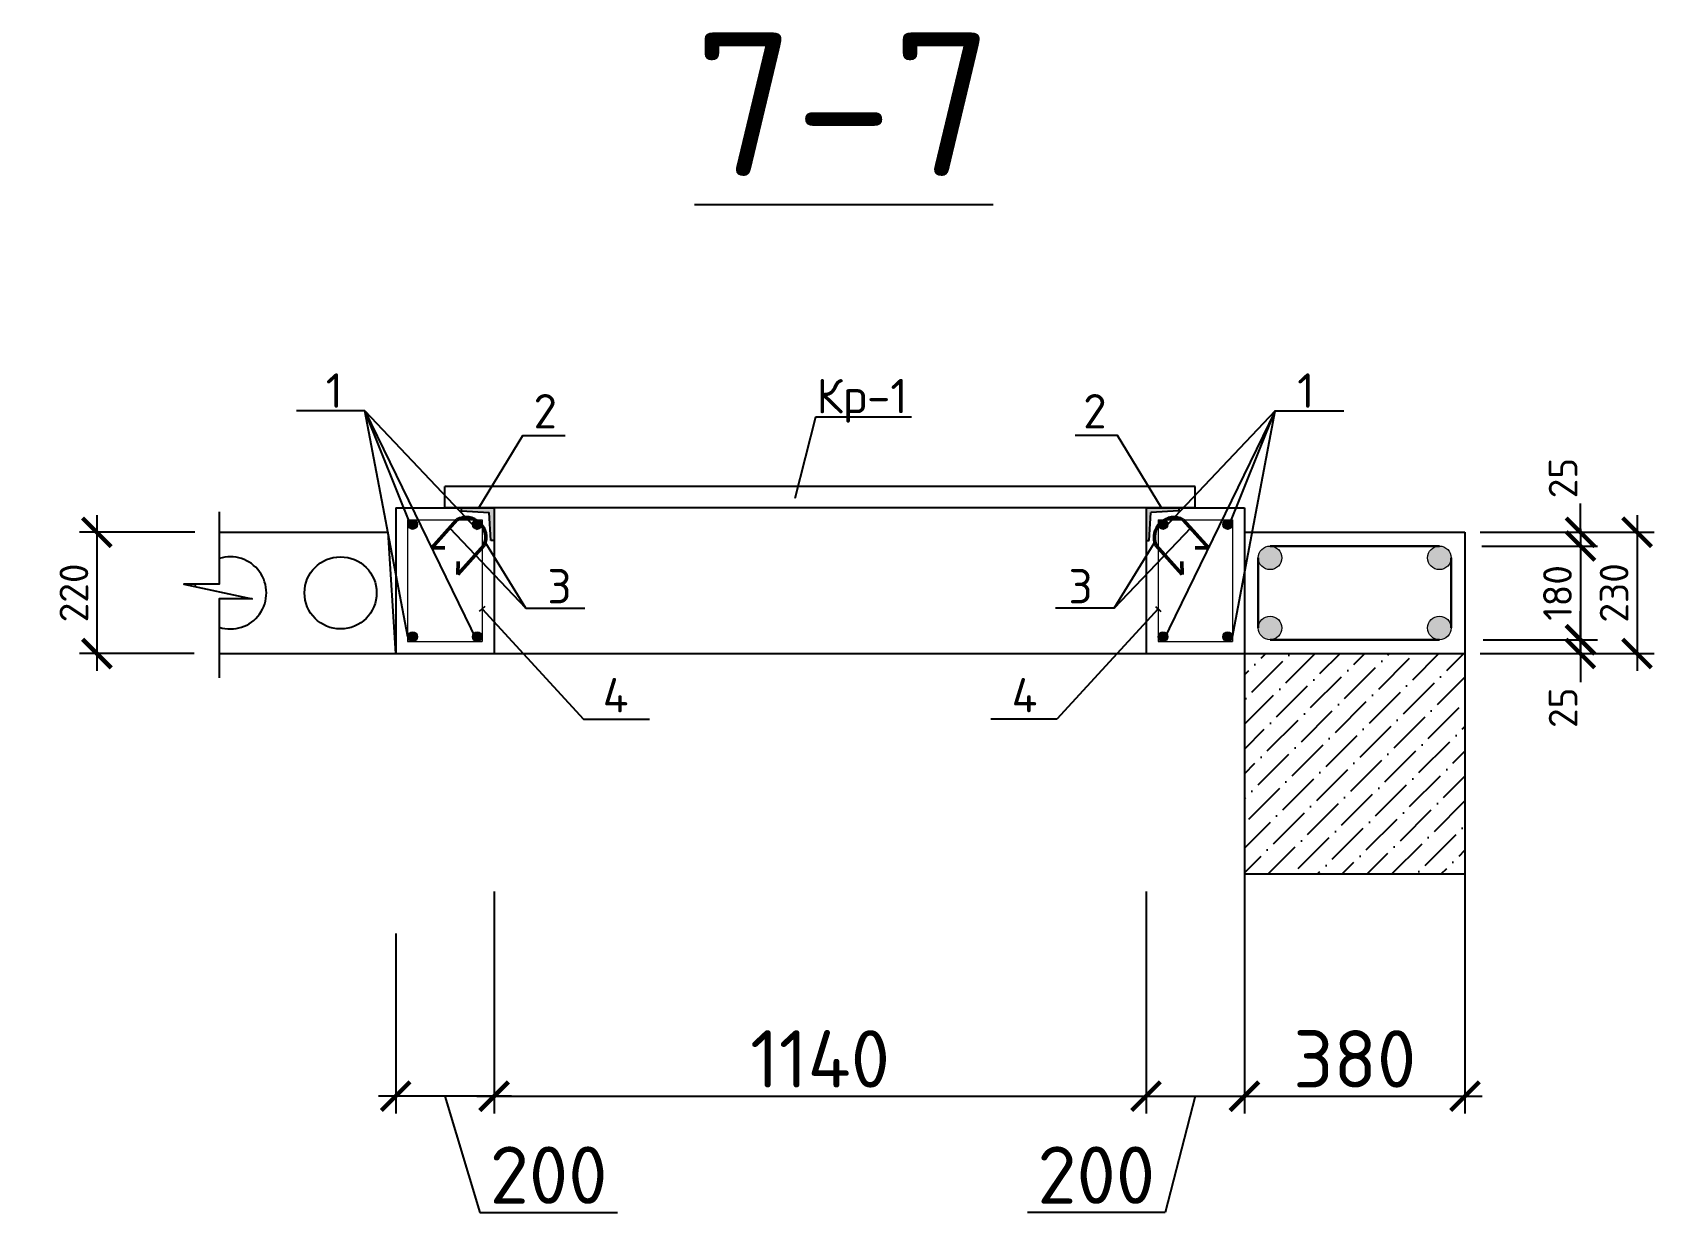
# Model space of a CAD drawing. Header units: millimetres. Extents: x 572274 to 2241483, y -888675 to -304135.
# Drawn here: x 1695962 to 1701619, y -625218 to -621091 of the extents above; entities that cross this region are included whole.
import ezdxf

# ---------------------------------------------------------------- set-up
doc = ezdxf.new("R2010")
doc.units = ezdxf.units.MM
doc.layers.add('CP-NAME', color=7, linetype='Continuous')
for name, color, linetype, lineweight in [('TOLSHINA', 5, 'Continuous', 20), ('откосы', 161, 'Continuous', 15), ('Размер', 150, 'Continuous', 5)]:
    doc.layers.add(name, color=color, linetype=linetype, lineweight=lineweight)
doc.styles.get("Standard").update_dxf_attribs({"font": 'isocpeur.ttf'})
doc.dimstyles.new('Copy(2) of ISO-25', dxfattribs={"dimtxt": 300, "dimasz": 180, "dimexe": 60, "dimexo": 0, "dimgap": 80, "dimtad": 1, "dimtxsty": 'Standard', "dimblk": 'ARCHTICK', "dimcen": 150, "dimdle": 60, "dimazin": 0, "dimtfac": 1, "dimtmove": 0, "dimatfit": 3, "dimfxl": 60, "dimarcsym": 0})

# ---------------------------------------------------------------- blocks, each defined once
blk = doc.blocks.new('_ArchTick')
at = {"color": 0, "linetype": 'ByBlock', "const_width": 0.15}
blk.add_lwpolyline([(-0.5, -0.5), (0.5, 0.5)], dxfattribs=at)
blk = doc.blocks.new('*D1059')
at = {"layer": 'Defpoints', "color": 0, "lineweight": 25, "transparency": 16777216}
for p in [(1697570.9, -624084.6), (1699842.9, -624084.6), (1699842.9, -624798.4)]:
    blk.add_point(p, dxfattribs=at)
at = {"layer": 'Размер', "color": 0, "lineweight": -2, "transparency": 16777216}
for p, q in [((1697570.9, -624084.6), (1697570.9, -624858.4)), ((1699842.9, -624084.6), (1699842.9, -624858.4)), ((1697510.9, -624798.4), (1699902.9, -624798.4))]:
    blk.add_line(p, q, dxfattribs=at)
at = {"layer": 'Размер', "color": 0, "lineweight": -2, "transparency": 16777216, "xscale": 100, "yscale": 100, "zscale": 100, "rotation": 180}
blk.add_blockref('_ArchTick', (1697570.9, -624798.4), dxfattribs=at)
at = {"layer": 'Размер', "color": 0, "lineweight": -2, "transparency": 16777216, "xscale": 100, "yscale": 100, "zscale": 100}
blk.add_blockref('_ArchTick', (1699842.9, -624798.4), dxfattribs=at)
at = {"layer": 'Размер', "color": 0, "transparency": 16777216, "insert": (1698706.9, -624668.4), "char_height": 220, "attachment_point": 5}
blk.add_mtext('{\\H0.9091x;1140}', dxfattribs=at)
blk = doc.blocks.new('*D1242')
at = {"layer": 'Defpoints', "color": 0, "lineweight": 25, "transparency": 16777216}
for p in [(1700186, -623255.6), (1700954.4, -623255.6), (1700954.4, -624798.4)]:
    blk.add_point(p, dxfattribs=at)
at = {"layer": 'Размер', "color": 0, "lineweight": -2, "transparency": 16777216}
for p, q in [((1700186, -623255.6), (1700186, -624858.4)), ((1700954.4, -623255.6), (1700954.4, -624858.4)), ((1700126, -624798.4), (1701014.4, -624798.4))]:
    blk.add_line(p, q, dxfattribs=at)
at = {"layer": 'Размер', "color": 0, "lineweight": -2, "transparency": 16777216, "xscale": 100, "yscale": 100, "zscale": 100, "rotation": 180}
blk.add_blockref('_ArchTick', (1700186, -624798.4), dxfattribs=at)
at = {"layer": 'Размер', "color": 0, "lineweight": -2, "transparency": 16777216, "xscale": 100, "yscale": 100, "zscale": 100}
blk.add_blockref('_ArchTick', (1700954.4, -624798.4), dxfattribs=at)
at = {"layer": 'Размер', "color": 0, "transparency": 16777216, "insert": (1700570.2, -624668.4), "char_height": 220, "attachment_point": 5}
blk.add_mtext('{\\H0.90909x;380}', dxfattribs=at)
blk = doc.blocks.new('*D1060')
at = {"layer": 'Defpoints', "color": 0, "lineweight": 25, "transparency": 16777216}
for p in [(1701013.2, -622881), (1701017.2, -623207.6), (1701356.8, -623207.6)]:
    blk.add_point(p, dxfattribs=at)
at = {"layer": 'Размер', "color": 0, "lineweight": -2, "transparency": 16777216}
for p, q in [((1701356.8, -622821), (1701356.8, -623267.6)), ((1701013.2, -622881), (1701416.8, -622881)), ((1701017.2, -623207.6), (1701416.8, -623207.6))]:
    blk.add_line(p, q, dxfattribs=at)
at = {"layer": 'Размер', "color": 0, "lineweight": -2, "transparency": 16777216, "xscale": 100, "yscale": 100, "zscale": 100}
for p, rotation in [((1701356.8, -622881), 90), ((1701356.8, -623207.6), 270)]:
    blk.add_blockref('_ArchTick', p, dxfattribs=dict(at, rotation=rotation))
at = {"layer": 'Размер', "color": 0, "transparency": 16777216, "insert": (1701276.8, -623044.3), "char_height": 220, "attachment_point": 5, "rotation": 90}
blk.add_mtext('{\\H0.4545x;180}', dxfattribs=at)
blk = doc.blocks.new('*D1061')
at = {"layer": 'Defpoints', "color": 0, "lineweight": 25, "transparency": 16777216}
for p in [(1701017.2, -623207.6), (1701356.8, -623207.6), (1701007.9, -623255.6)]:
    blk.add_point(p, dxfattribs=at)
at = {"layer": 'Размер', "color": 0, "lineweight": -2, "transparency": 16777216}
for p, q in [((1701356.8, -623207.6), (1701356.8, -623107.6)), ((1701017.2, -623207.6), (1701416.8, -623207.6)), ((1701356.8, -623255.6), (1701356.8, -623207.6)), ((1701007.9, -623255.6), (1701416.8, -623255.6)), ((1701356.8, -623255.6), (1701356.8, -623355.6))]:
    blk.add_line(p, q, dxfattribs=at)
at = {"layer": 'Размер', "color": 0, "lineweight": -2, "transparency": 16777216, "xscale": 100, "yscale": 100, "zscale": 100}
for p, rotation in [((1701356.8, -623207.6), 270), ((1701356.8, -623255.6), 90)]:
    blk.add_blockref('_ArchTick', p, dxfattribs=dict(at, rotation=rotation))
at = {"layer": 'Размер', "color": 0, "transparency": 16777216, "insert": (1701296.3, -623444.6), "char_height": 220, "attachment_point": 5, "rotation": 90}
blk.add_mtext('{\\H0.4545x;25}', dxfattribs=at)
blk = doc.blocks.new('*D1062')
at = {"layer": 'Defpoints', "color": 0, "lineweight": 25, "transparency": 16777216}
for p in [(1701007.9, -622833), (1701017.2, -622881), (1701356.8, -622881)]:
    blk.add_point(p, dxfattribs=at)
at = {"layer": 'Размер', "color": 0, "lineweight": -2, "transparency": 16777216}
for p, q in [((1701356.8, -622833), (1701356.8, -622733)), ((1701007.9, -622833), (1701416.8, -622833)), ((1701356.8, -622833), (1701356.8, -622881)), ((1701017.2, -622881), (1701416.8, -622881)), ((1701356.8, -622881), (1701356.8, -622981))]:
    blk.add_line(p, q, dxfattribs=at)
at = {"layer": 'Размер', "color": 0, "lineweight": -2, "transparency": 16777216, "xscale": 100, "yscale": 100, "zscale": 100}
for p, rotation in [((1701356.8, -622833), 270), ((1701356.8, -622881), 90)]:
    blk.add_blockref('_ArchTick', p, dxfattribs=dict(at, rotation=rotation))
at = {"layer": 'Размер', "color": 0, "transparency": 16777216, "insert": (1701296.3, -622644.1), "char_height": 220, "attachment_point": 5, "rotation": 90}
blk.add_mtext('{\\H0.4545x;25}', dxfattribs=at)
blk = doc.blocks.new('*D1063')
at = {"layer": 'Defpoints', "color": 0, "lineweight": 25, "transparency": 16777216}
for p in [(1701212.3, -622833), (1701214.6, -623255.6), (1701554.1, -623255.6)]:
    blk.add_point(p, dxfattribs=at)
at = {"layer": 'Размер', "color": 0, "lineweight": -2, "transparency": 16777216}
for p, q in [((1701554.1, -622773), (1701554.1, -623315.6)), ((1701212.3, -622833), (1701614.1, -622833)), ((1701214.6, -623255.6), (1701614.1, -623255.6))]:
    blk.add_line(p, q, dxfattribs=at)
at = {"layer": 'Размер', "color": 0, "lineweight": -2, "transparency": 16777216, "xscale": 100, "yscale": 100, "zscale": 100}
for p, rotation in [((1701554.1, -622833), 90), ((1701554.1, -623255.6), 270)]:
    blk.add_blockref('_ArchTick', p, dxfattribs=dict(at, rotation=rotation))
at = {"layer": 'Размер', "color": 0, "transparency": 16777216, "insert": (1701474.1, -623044.3), "char_height": 220, "attachment_point": 5, "rotation": 90}
blk.add_mtext('{\\H0.4545x;230}', dxfattribs=at)
blk = doc.blocks.new('*D1064')
at = {"layer": 'Defpoints', "color": 0, "lineweight": 25, "transparency": 16777216}
for p in [(1696528.2, -622833), (1696186.4, -623255.6), (1696525.9, -623255.6)]:
    blk.add_point(p, dxfattribs=at)
at = {"layer": 'Размер', "color": 0, "lineweight": -2, "transparency": 16777216}
for p, q in [((1696186.4, -622773), (1696186.4, -623315.6)), ((1696528.2, -622833), (1696126.4, -622833)), ((1696525.9, -623255.6), (1696126.4, -623255.6))]:
    blk.add_line(p, q, dxfattribs=at)
at = {"layer": 'Размер', "color": 0, "lineweight": -2, "transparency": 16777216, "xscale": 100, "yscale": 100, "zscale": 100}
for p, rotation in [((1696186.4, -622833), 90), ((1696186.4, -623255.6), 270)]:
    blk.add_blockref('_ArchTick', p, dxfattribs=dict(at, rotation=rotation))
at = {"layer": 'Размер', "color": 0, "transparency": 16777216, "insert": (1696106.4, -623044.3), "char_height": 220, "attachment_point": 5, "rotation": 90}
blk.add_mtext('{\\H0.4545x;220}', dxfattribs=at)
blk = doc.blocks.new('*D1046')
at = {"layer": 'Defpoints', "color": 0, "lineweight": 25, "transparency": 16777216}
for p in [(1699842.9, -624084.6), (1700186, -624231.7), (1700186, -624798.4)]:
    blk.add_point(p, dxfattribs=at)
at = {"layer": 'Размер', "color": 0, "lineweight": -2, "transparency": 16777216}
for p, q in [((1699842.9, -624084.6), (1699842.9, -624858.4)), ((1700186, -624231.7), (1700186, -624858.4)), ((1699782.9, -624798.4), (1700246, -624798.4)), ((1700014.5, -624798.4), (1699909.3, -625203.4)), ((1699909.3, -625203.4), (1699429.3, -625203.4))]:
    blk.add_line(p, q, dxfattribs=at)
at = {"layer": 'Размер', "color": 0, "lineweight": -2, "transparency": 16777216, "xscale": 100, "yscale": 100, "zscale": 100, "rotation": 180}
blk.add_blockref('_ArchTick', (1699842.9, -624798.4), dxfattribs=at)
at = {"layer": 'Размер', "color": 0, "lineweight": -2, "transparency": 16777216, "xscale": 100, "yscale": 100, "zscale": 100}
blk.add_blockref('_ArchTick', (1700186, -624798.4), dxfattribs=at)
at = {"layer": 'Размер', "color": 0, "transparency": 16777216, "insert": (1699669.3, -625073.4), "char_height": 220, "attachment_point": 5}
blk.add_mtext('{\\H0.9091x;200}', dxfattribs=at)
blk = doc.blocks.new('*D1047')
at = {"layer": 'Defpoints', "color": 0, "lineweight": 25, "transparency": 16777216}
for p in [(1697570.9, -624084.6), (1697227.8, -624231.7), (1697227.8, -624798.4)]:
    blk.add_point(p, dxfattribs=at)
at = {"layer": 'Размер', "color": 0, "lineweight": -2, "transparency": 16777216}
for p, q in [((1697570.9, -624084.6), (1697570.9, -624858.4)), ((1697227.8, -624231.7), (1697227.8, -624858.4)), ((1697630.9, -624798.4), (1697167.8, -624798.4)), ((1697399.3, -624798.4), (1697520.8, -625203.4)), ((1697520.8, -625203.4), (1698000.8, -625203.4))]:
    blk.add_line(p, q, dxfattribs=at)
at = {"layer": 'Размер', "color": 0, "lineweight": -2, "transparency": 16777216, "xscale": 100, "yscale": 100, "zscale": 100, "rotation": 180}
blk.add_blockref('_ArchTick', (1697227.8, -624798.4), dxfattribs=at)
at = {"layer": 'Размер', "color": 0, "lineweight": -2, "transparency": 16777216, "xscale": 100, "yscale": 100, "zscale": 100}
blk.add_blockref('_ArchTick', (1697570.9, -624798.4), dxfattribs=at)
at = {"layer": 'Размер', "color": 0, "transparency": 16777216, "insert": (1697760.8, -625073.4), "char_height": 220, "attachment_point": 5}
blk.add_mtext('{\\H0.9091x;200}', dxfattribs=at)

msp = doc.modelspace()

# ---------------------------------------------------------------- hatches: boundary and pattern name
at = {"lineweight": 25}
for points in [[(1697570.861, -622747.346), (1697456.632, -622747.346), (1697456.632, -622758.363), (1697553.831, -622764.376), (1697559.844, -622861.575), (1697570.861, -622861.575)], [(1699842.944, -622747.346), (1699957.173, -622747.346), (1699957.173, -622758.363), (1699859.974, -622764.376), (1699853.961, -622861.575), (1699842.944, -622861.575)]]:
    msp.add_hatch(color=256, dxfattribs=at).paths.add_polyline_path(points)
h = msp.add_hatch()
h.set_pattern_fill('ANSI36', color=256, scale=19.209002)
h.set_pattern_definition([(45, (-236789.1, -320455.754), (32.3440795, 118.5949582), [152.471453, -30.4942906, 0, -30.4942906])])
h.paths.add_polyline_path([(1700954.356, -623255.625), (1700185.996, -623255.625), (1700185.996, -624023.985), (1700954.356, -624023.985)])
at = {"layer": 'TOLSHINA'}
h = msp.add_hatch(color=12, dxfattribs=at)
edge = h.paths.add_edge_path()
edge.add_ellipse((1697286.785, -622806.03), major_axis=(-11.949, 11.949), ratio=1, start_angle=225, end_angle=405)
edge.add_ellipse((1697286.785, -622806.03), major_axis=(11.949, 11.949), ratio=1, start_angle=135, end_angle=315)
h = msp.add_hatch(color=12, dxfattribs=at)
edge = h.paths.add_edge_path()
edge.add_ellipse((1697511.885, -622806.03), major_axis=(11.949, 11.949), ratio=1, start_angle=-45, end_angle=135, ccw=False)
edge.add_ellipse((1697511.885, -622806.03), major_axis=(-11.949, 11.949), ratio=1, start_angle=45, end_angle=225, ccw=False)
h = msp.add_hatch(color=12, dxfattribs=at)
edge = h.paths.add_edge_path()
edge.add_ellipse((1699901.92, -622806.03), major_axis=(-11.949, 11.949), ratio=1, start_angle=225, end_angle=405)
edge.add_ellipse((1699901.92, -622806.03), major_axis=(11.949, 11.949), ratio=1, start_angle=135, end_angle=315)
h = msp.add_hatch(color=12, dxfattribs=at)
edge = h.paths.add_edge_path()
edge.add_ellipse((1700127.02, -622806.03), major_axis=(11.949, 11.949), ratio=1, start_angle=-45, end_angle=135, ccw=False)
edge.add_ellipse((1700127.02, -622806.03), major_axis=(-11.949, 11.949), ratio=1, start_angle=45, end_angle=225, ccw=False)
h = msp.add_hatch(color=0, dxfattribs=at)
edge = h.paths.add_edge_path()
edge.add_ellipse((1700275.1, -622922.131), major_axis=(29.049, 29.049), ratio=1, start_angle=315, end_angle=495)
edge.add_ellipse((1700275.1, -622922.131), major_axis=(29.049, 29.049), ratio=1, start_angle=135, end_angle=315)
h = msp.add_hatch(color=0, dxfattribs=at)
edge = h.paths.add_edge_path()
edge.add_ellipse((1700865.251, -622922.131), major_axis=(-29.049, 29.049), ratio=1, start_angle=-135, end_angle=45, ccw=False)
edge.add_ellipse((1700865.251, -622922.131), major_axis=(-29.049, 29.049), ratio=1, start_angle=45, end_angle=225, ccw=False)
h = msp.add_hatch(color=0, dxfattribs=at)
edge = h.paths.add_edge_path()
edge.add_ellipse((1700275.1, -623166.521), major_axis=(29.049, -29.049), ratio=1, start_angle=-135, end_angle=45, ccw=False)
edge.add_ellipse((1700275.1, -623166.521), major_axis=(29.049, -29.049), ratio=1, start_angle=45, end_angle=225, ccw=False)
h = msp.add_hatch(color=0, dxfattribs=at)
edge = h.paths.add_edge_path()
edge.add_ellipse((1700865.251, -623166.521), major_axis=(-29.049, -29.049), ratio=1, start_angle=315, end_angle=495)
edge.add_ellipse((1700865.251, -623166.521), major_axis=(-29.049, -29.049), ratio=1, start_angle=135, end_angle=315)
h = msp.add_hatch(color=12, dxfattribs=at)
edge = h.paths.add_edge_path()
edge.add_ellipse((1697286.785, -623196.941), major_axis=(-11.949, -11.949), ratio=1, start_angle=-45, end_angle=135, ccw=False)
edge.add_ellipse((1697286.785, -623196.941), major_axis=(11.949, -11.949), ratio=1, start_angle=45, end_angle=225, ccw=False)
h = msp.add_hatch(color=12, dxfattribs=at)
edge = h.paths.add_edge_path()
edge.add_ellipse((1697511.885, -623196.941), major_axis=(11.949, -11.949), ratio=1, start_angle=225, end_angle=405)
edge.add_ellipse((1697511.885, -623196.941), major_axis=(-11.949, -11.949), ratio=1, start_angle=135, end_angle=315)
h = msp.add_hatch(color=12, dxfattribs=at)
edge = h.paths.add_edge_path()
edge.add_ellipse((1699901.92, -623196.941), major_axis=(-11.949, -11.949), ratio=1, start_angle=-45, end_angle=135, ccw=False)
edge.add_ellipse((1699901.92, -623196.941), major_axis=(11.949, -11.949), ratio=1, start_angle=45, end_angle=225, ccw=False)
h = msp.add_hatch(color=12, dxfattribs=at)
edge = h.paths.add_edge_path()
edge.add_ellipse((1700127.02, -623196.941), major_axis=(11.949, -11.949), ratio=1, start_angle=225, end_angle=405)
edge.add_ellipse((1700127.02, -623196.941), major_axis=(-11.949, -11.949), ratio=1, start_angle=135, end_angle=315)

# ---------------------------------------------------------------- linework, layer by layer
at = {"lineweight": 25}
for p, q in [((1697120.675, -622409.944), (1696882.116, -622409.944)), ((1697269.887, -623196.941), (1697120.675, -622409.944)), ((1697286.785, -622822.928), (1697120.675, -622409.944)), ((1697120.675, -622409.944), (1697511.885, -622822.928)), ((1697120.675, -622409.944), (1697511.885, -623213.839)), ((1700293.13, -622409.944), (1699901.92, -622822.928)), ((1700293.13, -622409.944), (1699901.92, -623213.839)), ((1700127.02, -622822.928), (1700293.13, -622409.944)), ((1700143.918, -623196.941), (1700293.13, -622409.944)), ((1700293.13, -622409.944), (1700531.689, -622409.944)), ((1700014.47, -622672.925), (1697399.335, -622672.925)), ((1697399.335, -622747.346), (1697399.335, -622672.925)), ((1700014.47, -622747.346), (1700014.47, -622672.925)), ((1697227.809, -622747.346), (1697570.861, -622747.346)), ((1697227.809, -622747.346), (1697227.809, -623255.625)), ((1700014.47, -622747.346), (1697399.335, -622747.346)), ((1697456.632, -622747.346), (1697456.632, -622758.363)), ((1697456.632, -622758.363), (1697553.831, -622764.376)), ((1697559.844, -622861.575), (1697553.831, -622764.376)), ((1697570.861, -622747.346), (1697570.861, -623255.625)), ((1699842.944, -622747.346), (1700185.996, -622747.346)), ((1699842.944, -622747.346), (1699842.944, -623255.625)), ((1699853.961, -622861.575), (1699859.974, -622764.376)), ((1699957.173, -622758.363), (1699859.974, -622764.376)), ((1699957.173, -622747.346), (1699957.173, -622758.363)), ((1700185.996, -622747.346), (1700185.996, -623255.625)), ((1697415.364, -622817.875), (1697681.678, -623097.034)), ((1699998.441, -622817.875), (1699732.127, -623097.034)), ((1697681.678, -623097.034), (1697542.353, -622871.574)), ((1697570.861, -622861.575), (1697559.844, -622861.575)), ((1699732.127, -623097.034), (1699871.452, -622871.574)), ((1699842.944, -622861.575), (1699853.961, -622861.575)), ((1697538.262, -623091.348), (1697519.209, -623109.546)), ((1697529.075, -623100.294), (1697882.183, -623484.018)), ((1697681.678, -623097.034), (1697886.732, -623097.034)), ((1699732.127, -623097.034), (1699527.073, -623097.034)), ((1699884.73, -623100.294), (1699531.622, -623484.018)), ((1699875.543, -623091.348), (1699894.596, -623109.546)), ((1697227.809, -623255.625), (1697570.861, -623255.625)), ((1699842.944, -623255.625), (1700185.996, -623255.625)), ((1697882.183, -623484.018), (1698111.892, -623484.018)), ((1699531.622, -623484.018), (1699301.913, -623484.018))]:
    msp.add_line(p, q, dxfattribs=at)
for p, q in [((1696612.945, -622833.027), (1697201.115, -622833.027)), ((1697227.809, -622833.027), (1697227.809, -623255.625)), ((1699842.944, -622833.027), (1699842.944, -623255.625)), ((1700185.996, -622833.027), (1700185.996, -624023.985)), ((1700185.996, -622833.027), (1700954.356, -622833.027)), ((1700954.356, -622833.027), (1700954.356, -624023.985)), ((1696613.161, -623255.625), (1700185.996, -623255.625)), ((1700185.996, -623255.625), (1700954.356, -623255.625)), ((1700185.996, -624023.985), (1700954.356, -624023.985))]:
    msp.add_line(p, q)
at = {"lineweight": 50}
for p, q in [((1697353.122, -622887.598), (1697399.155, -622887.598)), ((1700060.683, -622887.598), (1700014.65, -622887.598)), ((1697444.937, -622980.698), (1697445.724, -622934.673)), ((1699968.868, -622980.698), (1699968.081, -622934.673))]:
    msp.add_line(p, q, dxfattribs=at)
at = {"lineweight": 30}
for p, q in [((1700275.1, -622881.049), (1700865.251, -622881.049)), ((1700234.018, -623166.521), (1700234.018, -622922.131)), ((1700906.333, -622922.131), (1700906.333, -623166.521)), ((1700865.251, -623207.602), (1700275.1, -623207.602))]:
    msp.add_line(p, q, dxfattribs=at)
at = {"lineweight": 25}
for points in [[(1698619.788, -622713.605), (1698692.251, -622430.357), (1699025.865, -622430.357)], [(1697517.494, -622747.346), (1697670.507, -622496.311), (1697817.983, -622496.311)], [(1699896.311, -622747.346), (1699743.298, -622496.311), (1699595.822, -622496.311)], [(1696612.945, -622761.731), (1696612.945, -623013.599), (1696490.07, -623013.599), (1696727.826, -623065.526), (1696613.161, -623065.526), (1696613.161, -623340.19)], [(1697227.809, -623255.625), (1697201.115, -622833.027)]]:
    msp.add_lwpolyline(points, dxfattribs=at)
at = {"lineweight": 50}
for points in [[(1697441.024, -622789.132), (1697352.402, -622888.404)], [(1699972.781, -622789.132), (1700061.403, -622888.404)], [(1697536.331, -622878.319), (1697444.937, -622980.698)], [(1699877.474, -622878.319), (1699968.868, -622980.698)]]:
    msp.add_lwpolyline(points, dxfattribs=at)
msp.add_circle((1697035.719, -623044.326), 125.709)
for centre, start, end in [((1697472.792, -622850.701), 336.506586, 117.293325), ((1699941.012, -622850.701), 62.706675, 203.493414)]:
    msp.add_arc(centre, 69.282, start, end, dxfattribs=at)
for start, end in [(252.224297, 107.879391), (165.851979, 169.701307)]:
    msp.add_arc((1696651.539, -623044.326), 125.709, start, end)
at = {"layer": 'TOLSHINA', "color": 12}
for p, q in [((1697269.596, -622789.132), (1697529.075, -622789.132)), ((1697269.596, -622789.132), (1697269.596, -623213.839)), ((1697529.075, -622789.132), (1697529.075, -623213.839)), ((1699884.73, -622789.132), (1700144.209, -622789.132)), ((1699884.73, -622789.132), (1699884.73, -623213.839)), ((1700144.209, -622789.132), (1700144.209, -623213.839)), ((1697269.596, -623213.839), (1697529.075, -623213.839)), ((1699884.73, -623213.839), (1700144.209, -623213.839)), ((1699842.944, -623255.625), (1700185.996, -623255.625))]:
    msp.add_line(p, q, dxfattribs=at)
for centre in [(1697286.785, -622806.03), (1697511.885, -622806.03), (1699901.92, -622806.03), (1700127.02, -622806.03), (1697286.785, -623196.941), (1697511.885, -623196.941), (1699901.92, -623196.941), (1700127.02, -623196.941)]:
    msp.add_circle(centre, 16.898, dxfattribs=at)
at = {"layer": 'TOLSHINA', "color": 0}
for centre in [(1700275.1, -622922.131), (1700865.251, -622922.131), (1700275.1, -623166.521), (1700865.251, -623166.521)]:
    msp.add_circle(centre, 41.082, dxfattribs=at)

# ---------------------------------------------------------------- texts
at = {"layer": 'CP-NAME', "insert": (1698268.671, -621091.121), "char_height": 291.6, "width": 1007.95971, "attachment_point": 1}
msp.add_mtext('{\\H1.715x;\\L7-7}', dxfattribs=at)
at = {"layer": 'откосы', "char_height": 120, "attachment_point": 2}
for s, insert, width in [('{\\C0;1}', (1697014.04, -622279.284), 153.83815), ('{\\C0;Кр-1}', (1698853.198, -622298.359), 1068.9013), ('{\\C0;1}', (1700399.765, -622279.284), 153.83815), ('{\\C0;2}', (1697749.149, -622351.312), 153.83815), ('{\\C0;2}', (1699664.656, -622351.312), 153.83815), ('{\\C0;3}', (1697798.921, -622960.958), 153.83815), ('{\\C0;3}', (1699614.884, -622960.958), 153.83815), ('{\\C0;4}', (1697994.377, -623340.994), 153.83815), ('{\\C0;4}', (1699419.428, -623340.994), 153.83815)]:
    msp.add_mtext(s, dxfattribs=dict(at, insert=insert, width=width))

# ---------------------------------------------------------------- dimensions: what is measured, and where the dimension line sits
at = {"layer": 'Размер'}
for base, p1, p2, angle, picture, middle in [((1701356.75, -622881.049), (1701007.925, -622833.027), (1701017.204, -622881.049), 90, '*D1062', (1701376.27, -622644.1)), ((1701356.75, -623207.602), (1701007.925, -623255.625), (1701017.204, -623207.602), 270, '*D1061', (1701376.27, -623444.552))]:
    dim = msp.add_linear_dim(base=base, p1=p1, p2=p2, angle=angle, text='{\\H0.4545x;25}', dimstyle='Copy(2) of ISO-25', override={"dimtxt": 220, "dimasz": 100, "dimgap": 30, "dimtmove": 1}, dxfattribs=at)
    dim.commit()
    dim.dimension.update_dxf_attribs({"geometry": picture, "text_midpoint": middle, "dimtype": 160})
for base, p1, p2, angle, text, picture, middle in [((1696186.366, -623255.625), (1696528.159, -622833.027), (1696525.912, -623255.625), 90, '{\\H0.4545x;220}', '*D1064', (1696106.371, -623044.326)), ((1701554.131, -623255.625), (1701212.338, -622833.027), (1701214.584, -623255.625), 90, '{\\H0.4545x;230}', '*D1063', (1701474.136, -623044.326)), ((1701356.75, -623207.602), (1701013.202, -622881.049), (1701017.204, -623207.602), 90, '{\\H0.4545x;180}', '*D1060', (1701276.755, -623044.326)), ((1697227.809, -624798.418), (1697570.861, -624084.648), (1697227.809, -624231.694), 180, '{\\H0.9091x;200}', '*D1047', (1697550.836, -625073.42))]:
    dim = msp.add_linear_dim(base=base, p1=p1, p2=p2, angle=angle, text=text, dimstyle='Copy(2) of ISO-25', override={"dimtxt": 220, "dimasz": 100, "dimgap": 30, "dimtmove": 1}, dxfattribs=at)
    dim.commit()
    dim.dimension.update_dxf_attribs({"geometry": picture, "text_midpoint": middle})
for base, p1, p2, text, picture, middle in [((1700954.356, -624798.418), (1700185.996, -623255.625), (1700954.356, -623255.625), '{\\H0.90909x;380}', '*D1242', (1700570.176, -624668.418)), ((1699842.944, -624798.418), (1697570.861, -624084.648), (1699842.944, -624084.648), '{\\H0.9091x;1140}', '*D1059', (1698706.902, -624668.417))]:
    dim = msp.add_linear_dim(base=base, p1=p1, p2=p2, text=text, dimstyle='Copy(2) of ISO-25', override={"dimtxt": 220, "dimasz": 100, "dimgap": 30, "dimtmove": 1}, dxfattribs=at)
    dim.commit()
    dim.dimension.update_dxf_attribs({"geometry": picture, "text_midpoint": middle})
dim = msp.add_linear_dim(base=(1700185.996, -624798.418), p1=(1699842.944, -624084.648), p2=(1700185.996, -624231.694), text='{\\H0.9091x;200}', dimstyle='Copy(2) of ISO-25', override={"dimtxt": 220, "dimasz": 100, "dimgap": 30, "dimtmove": 1}, dxfattribs=at)
dim.commit()
dim.dimension.update_dxf_attribs({"geometry": '*D1046', "text_midpoint": (1699879.32, -625203.421), "dimtype": 160})

doc.saveas('drawing.dxf')
